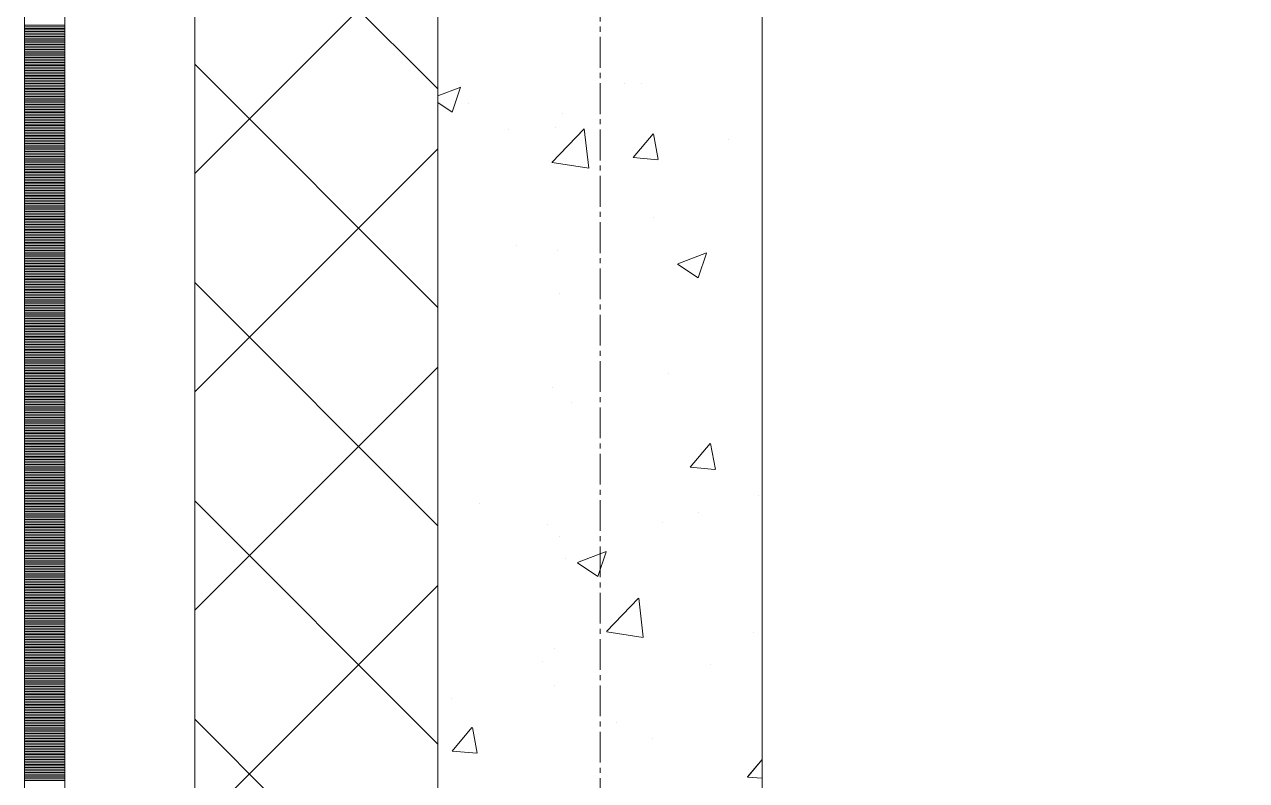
# Model space of a CAD drawing. Header units: millimetres. Extents: x 470010 to 1231400, y -134005 to 421770.
# Drawn here: x 672519 to 673272, y -15252 to -14786 of the extents above; entities that cross this region are included whole.
import ezdxf
from ezdxf.enums import TextEntityAlignment as Align

# ---------------------------------------------------------------- set-up
doc = ezdxf.new("R2010")
doc.units = ezdxf.units.MM
doc.linetypes.add('CENTER2', pattern=[28.575, 19.05, -3.175, 3.175, -3.175])
doc.linetypes.add('DASHED', pattern=[19.05, 12.7, -6.35])
doc.layers.get('Defpoints').update_dxf_attribs({"color": 140})
doc.layers.add('АР_Делит', color=120, linetype='Continuous', lineweight=0, plot=False)
for name, color, linetype, lineweight in [('АР_Стены ПЕНОблок', 52, 'Continuous', 20), ('АР_Тонкая', 254, 'Continuous', 5), ('АР_Утеплитель', 31, 'Continuous', 0), ('АР_Штриховка', 8, 'Continuous', 0)]:
    doc.layers.add(name, color=color, linetype=linetype, lineweight=lineweight)
doc.layers.add('РД_Оси_100', color=7, linetype='Continuous', lineweight=0, true_color=0x525252)
doc.styles.add('style1', font='ARIALN.TTF')

# ---------------------------------------------------------------- blocks, each defined once
blk = doc.blocks.new('СОШ_2200_АР_ОСИ_М100_28.05.24')
at = {"layer": 'АР_Делит', "color": 251, "linetype": 'DASHED', "true_color": 0x636466}
blk.add_lwpolyline([(-355, 13145), (-355, 100855), (37145, 100855), (37145, 129155), (72745, 129155), (72745, 135155), (114955, 135155), (114955, -355)], dxfattribs=at)
at = {"layer": 'РД_Оси_100', "color": 251, "linetype": 'CENTER2', "true_color": 0x636466}
blk.add_line((0, -6155), (0, 139938.679), dxfattribs=at)
blk = doc.blocks.new('A$C9108343f')
at = {"layer": 'АР_Стены ПЕНОблок', "color": 18, "linetype": 'Continuous', "lineweight": 20, "true_color": 0x000000}
for p, q in [((7054.96, 97555), (7054.96, 21355)), ((7254.96, 21355), (7254.96, 97555))]:
    blk.add_line(p, q, dxfattribs=at)
at = {"layer": 'АР_Тонкая', "color": 18, "linetype": 'Continuous', "lineweight": 5, "true_color": 0x000000}
for p, q in [((6799.96, 97555), (6799.96, 21355)), ((6824.96, 97555), (6824.96, 21355)), ((6824.96, 21355), (6824.96, 97555)), ((6904.96, 21355), (6904.96, 97555))]:
    blk.add_line(p, q, dxfattribs=at)
at = {"layer": 'АР_Утеплитель', "color": 18, "linetype": 'Continuous', "lineweight": 0, "true_color": 0x000000}
for p, q in [((6904.96, 97555), (6904.96, 21355)), ((7054.96, 21355), (7054.96, 97555))]:
    blk.add_line(p, q, dxfattribs=at)
at = {"layer": 'АР_Штриховка', "color": 18, "linetype": 'Continuous', "lineweight": 0, "true_color": 0x000000}
for p, q in [((7054.96, 85540.36), (6904.96, 85690.36)), ((6904.96, 85488.22), (7054.96, 85638.22)), ((6799.96, 85579.75), (6824.96, 85579.75)), ((6799.96, 85578.75), (6824.96, 85578.75)), ((6799.96, 85577.75), (6824.96, 85577.75)), ((6799.96, 85576.75), (6824.96, 85576.75)), ((6799.96, 85575.75), (6824.96, 85575.75)), ((6799.96, 85574.75), (6824.96, 85574.75)), ((6799.96, 85573.75), (6824.96, 85573.75)), ((6799.96, 85572.75), (6824.96, 85572.75)), ((6799.96, 85571.75), (6824.96, 85571.75)), ((6799.96, 85570.75), (6824.96, 85570.75)), ((6799.96, 85569.75), (6824.96, 85569.75)), ((6799.96, 85568.75), (6824.96, 85568.75)), ((6799.96, 85567.75), (6824.96, 85567.75)), ((6799.96, 85566.75), (6824.96, 85566.75)), ((6799.96, 85565.75), (6824.96, 85565.75)), ((6799.96, 85564.75), (6824.96, 85564.75)), ((6799.96, 85563.75), (6824.96, 85563.75)), ((6799.96, 85562.75), (6824.96, 85562.75)), ((6799.96, 85561.75), (6824.96, 85561.75)), ((6799.96, 85560.75), (6824.96, 85560.75)), ((6799.96, 85559.75), (6824.96, 85559.75)), ((6799.96, 85558.75), (6824.96, 85558.75)), ((6799.96, 85557.75), (6824.96, 85557.75)), ((6799.96, 85556.75), (6824.96, 85556.75)), ((6799.96, 85555.75), (6824.96, 85555.75)), ((7054.96, 85405.65), (6904.96, 85555.65)), ((6799.96, 85554.75), (6824.96, 85554.75)), ((6799.96, 85553.75), (6824.96, 85553.75)), ((6799.96, 85552.75), (6824.96, 85552.75)), ((6799.96, 85551.75), (6824.96, 85551.75)), ((6799.96, 85550.75), (6824.96, 85550.75)), ((6799.96, 85549.75), (6824.96, 85549.75)), ((6799.96, 85548.75), (6824.96, 85548.75)), ((6799.96, 85547.75), (6824.96, 85547.75)), ((6799.96, 85546.75), (6824.96, 85546.75)), ((6799.96, 85545.75), (6824.96, 85545.75)), ((6799.96, 85544.75), (6824.96, 85544.75)), ((6799.96, 85543.75), (6824.96, 85543.75)), ((6799.96, 85542.75), (6824.96, 85542.75)), ((6799.96, 85541.75), (6824.96, 85541.75)), ((6799.96, 85540.75), (6824.96, 85540.75)), ((7054.96, 85536.14), (7069.04, 85541.54)), ((7063.83, 85526.03), (7068.98, 85541.38)), ((7170.24, 85543.86), (7170.24, 85543.86)), ((7180.38, 85543.45), (7180.38, 85543.45)), ((6799.96, 85539.75), (6824.96, 85539.75)), ((6799.96, 85538.75), (6824.96, 85538.75)), ((6799.96, 85537.75), (6824.96, 85537.75)), ((6799.96, 85536.75), (6824.96, 85536.75)), ((6799.96, 85535.75), (6824.96, 85535.75)), ((6799.96, 85534.75), (6824.96, 85534.75)), ((6799.96, 85533.75), (6824.96, 85533.75)), ((6799.96, 85532.75), (6824.96, 85532.75)), ((6799.96, 85531.75), (6824.96, 85531.75)), ((6799.96, 85530.75), (6824.96, 85530.75)), ((6799.96, 85529.75), (6824.96, 85529.75)), ((6799.96, 85528.75), (6824.96, 85528.75)), ((6799.96, 85527.75), (6824.96, 85527.75)), ((6799.96, 85526.75), (6824.96, 85526.75)), ((6799.96, 85525.75), (6824.96, 85525.75)), ((7054.96, 85532.01), (7063.81, 85526.04)), ((7074.04, 85531.2), (7074.04, 85531.2)), ((7131.64, 85525.5), (7131.64, 85525.5)), ((6799.96, 85524.75), (6824.96, 85524.75)), ((6799.96, 85523.75), (6824.96, 85523.75)), ((6799.96, 85522.75), (6824.96, 85522.75)), ((6799.96, 85521.75), (6824.96, 85521.75)), ((6799.96, 85520.75), (6824.96, 85520.75)), ((6799.96, 85519.75), (6824.96, 85519.75)), ((6799.96, 85518.75), (6824.96, 85518.75)), ((6799.96, 85517.75), (6824.96, 85517.75)), ((6799.96, 85516.75), (6824.96, 85516.75)), ((6799.96, 85515.75), (6824.96, 85515.75)), ((6799.96, 85514.75), (6824.96, 85514.75)), ((6799.96, 85513.75), (6824.96, 85513.75)), ((6799.96, 85512.75), (6824.96, 85512.75)), ((6799.96, 85511.75), (6824.96, 85511.75)), ((6799.96, 85510.75), (6824.96, 85510.75)), ((7098.34, 85515.06), (7098.34, 85515.06)), ((7125.34, 85495.07), (7145.12, 85515.69)), ((7127.38, 85516.84), (7127.38, 85516.84)), ((7148.01, 85491.58), (7145.2, 85515.7)), ((7175.41, 85498.06), (7187.65, 85512.65)), ((7190.87, 85496.78), (7187.93, 85512.7)), ((6799.96, 85509.75), (6824.96, 85509.75)), ((6799.96, 85508.75), (6824.96, 85508.75)), ((6799.96, 85507.75), (6824.96, 85507.75)), ((6799.96, 85506.75), (6824.96, 85506.75)), ((6799.96, 85505.75), (6824.96, 85505.75)), ((6799.96, 85504.75), (6824.96, 85504.75)), ((6799.96, 85503.75), (6824.96, 85503.75)), ((6799.96, 85502.75), (6824.96, 85502.75)), ((6904.96, 85353.52), (7054.96, 85503.52)), ((7233.93, 85509.33), (7233.93, 85509.33)), ((6799.96, 85501.75), (6824.96, 85501.75)), ((6799.96, 85500.75), (6824.96, 85500.75)), ((6799.96, 85499.75), (6824.96, 85499.75)), ((6799.96, 85498.75), (6824.96, 85498.75)), ((6799.96, 85497.75), (6824.96, 85497.75)), ((6799.96, 85496.75), (6824.96, 85496.75)), ((6799.96, 85495.75), (6824.96, 85495.75)), ((7125.4, 85494.95), (7147.99, 85491.45)), ((7175.41, 85498.06), (7190.59, 85496.73)), ((6799.96, 85494.75), (6824.96, 85494.75)), ((6799.96, 85493.75), (6824.96, 85493.75)), ((6799.96, 85492.75), (6824.96, 85492.75)), ((6799.96, 85491.75), (6824.96, 85491.75)), ((6799.96, 85490.75), (6824.96, 85490.75)), ((6799.96, 85489.75), (6824.96, 85489.75)), ((6799.96, 85488.75), (6824.96, 85488.75)), ((6799.96, 85487.75), (6824.96, 85487.75)), ((6799.96, 85486.75), (6824.96, 85486.75)), ((6799.96, 85485.75), (6824.96, 85485.75)), ((6799.96, 85484.75), (6824.96, 85484.75)), ((6799.96, 85483.75), (6824.96, 85483.75)), ((6799.96, 85482.75), (6824.96, 85482.75)), ((6799.96, 85481.75), (6824.96, 85481.75)), ((6799.96, 85480.75), (6824.96, 85480.75)), ((6799.96, 85479.75), (6824.96, 85479.75)), ((6799.96, 85478.75), (6824.96, 85478.75)), ((6799.96, 85477.75), (6824.96, 85477.75)), ((6799.96, 85476.75), (6824.96, 85476.75)), ((6799.96, 85475.75), (6824.96, 85475.75)), ((6799.96, 85474.75), (6824.96, 85474.75)), ((6799.96, 85473.75), (6824.96, 85473.75)), ((6799.96, 85472.75), (6824.96, 85472.75)), ((6799.96, 85471.75), (6824.96, 85471.75)), ((6799.96, 85470.75), (6824.96, 85470.75)), ((6799.96, 85469.75), (6824.96, 85469.75)), ((6799.96, 85468.75), (6824.96, 85468.75)), ((6799.96, 85467.75), (6824.96, 85467.75)), ((6799.96, 85466.75), (6824.96, 85466.75)), ((6799.96, 85465.75), (6824.96, 85465.75)), ((6799.96, 85464.75), (6824.96, 85464.75)), ((6799.96, 85463.75), (6824.96, 85463.75)), ((6799.96, 85462.75), (6824.96, 85462.75)), ((6799.96, 85461.75), (6824.96, 85461.75)), ((6799.96, 85460.75), (6824.96, 85460.75)), ((6799.96, 85459.75), (6824.96, 85459.75)), ((6799.96, 85458.75), (6824.96, 85458.75)), ((6799.96, 85457.75), (6824.96, 85457.75)), ((7188.24, 85461.07), (7188.24, 85461.07)), ((6799.96, 85456.75), (6824.96, 85456.75)), ((6799.96, 85455.75), (6824.96, 85455.75)), ((6799.96, 85454.75), (6824.96, 85454.75)), ((6799.96, 85453.75), (6824.96, 85453.75)), ((6799.96, 85452.75), (6824.96, 85452.75)), ((6799.96, 85451.75), (6824.96, 85451.75)), ((6799.96, 85450.75), (6824.96, 85450.75)), ((6799.96, 85449.75), (6824.96, 85449.75)), ((6799.96, 85448.75), (6824.96, 85448.75)), ((6799.96, 85447.75), (6824.96, 85447.75)), ((6799.96, 85446.75), (6824.96, 85446.75)), ((6799.96, 85445.75), (6824.96, 85445.75)), ((6799.96, 85444.75), (6824.96, 85444.75)), ((6799.96, 85443.75), (6824.96, 85443.75)), ((6799.96, 85442.75), (6824.96, 85442.75)), ((7103.42, 85443.68), (7103.42, 85443.68)), ((6799.96, 85441.75), (6824.96, 85441.75)), ((6799.96, 85440.75), (6824.96, 85440.75)), ((6799.96, 85439.75), (6824.96, 85439.75)), ((6799.96, 85438.75), (6824.96, 85438.75)), ((6799.96, 85437.75), (6824.96, 85437.75)), ((6799.96, 85436.75), (6824.96, 85436.75)), ((6799.96, 85435.75), (6824.96, 85435.75)), ((6799.96, 85434.75), (6824.96, 85434.75)), ((7128.55, 85440.94), (7128.55, 85440.94)), ((7202.87, 85432.45), (7220.65, 85439.28)), ((7215.45, 85423.77), (7220.6, 85439.11)), ((6799.96, 85433.75), (6824.96, 85433.75)), ((6799.96, 85432.75), (6824.96, 85432.75)), ((6799.96, 85431.75), (6824.96, 85431.75)), ((6799.96, 85430.75), (6824.96, 85430.75)), ((6799.96, 85429.75), (6824.96, 85429.75)), ((6799.96, 85428.75), (6824.96, 85428.75)), ((6799.96, 85427.75), (6824.96, 85427.75)), ((7202.79, 85432.29), (7215.43, 85423.77)), ((6799.96, 85426.75), (6824.96, 85426.75)), ((6799.96, 85425.75), (6824.96, 85425.75)), ((6799.96, 85424.75), (6824.96, 85424.75)), ((6799.96, 85423.75), (6824.96, 85423.75)), ((6799.96, 85422.75), (6824.96, 85422.75)), ((6799.96, 85421.75), (6824.96, 85421.75)), ((6799.96, 85420.75), (6824.96, 85420.75)), ((6799.96, 85419.75), (6824.96, 85419.75)), ((7054.96, 85270.95), (6904.96, 85420.95)), ((6799.96, 85418.75), (6824.96, 85418.75)), ((6799.96, 85417.75), (6824.96, 85417.75)), ((6799.96, 85416.75), (6824.96, 85416.75)), ((6799.96, 85415.75), (6824.96, 85415.75)), ((6799.96, 85414.75), (6824.96, 85414.75)), ((6799.96, 85413.75), (6824.96, 85413.75)), ((6799.96, 85412.75), (6824.96, 85412.75)), ((7129.84, 85414.34), (7129.84, 85414.34)), ((6799.96, 85411.75), (6824.96, 85411.75)), ((6799.96, 85410.75), (6824.96, 85410.75)), ((6799.96, 85409.75), (6824.96, 85409.75)), ((6799.96, 85408.75), (6824.96, 85408.75)), ((6799.96, 85407.75), (6824.96, 85407.75)), ((6799.96, 85406.75), (6824.96, 85406.75)), ((6799.96, 85405.75), (6824.96, 85405.75)), ((6799.96, 85404.75), (6824.96, 85404.75)), ((6799.96, 85403.75), (6824.96, 85403.75)), ((6799.96, 85402.75), (6824.96, 85402.75)), ((6799.96, 85401.75), (6824.96, 85401.75)), ((6799.96, 85400.75), (6824.96, 85400.75)), ((6799.96, 85399.75), (6824.96, 85399.75)), ((6799.96, 85398.75), (6824.96, 85398.75)), ((6799.96, 85397.75), (6824.96, 85397.75)), ((6799.96, 85396.75), (6824.96, 85396.75)), ((6799.96, 85395.75), (6824.96, 85395.75)), ((6799.96, 85394.75), (6824.96, 85394.75)), ((6799.96, 85393.75), (6824.96, 85393.75)), ((6799.96, 85392.75), (6824.96, 85392.75)), ((6799.96, 85391.75), (6824.96, 85391.75)), ((6799.96, 85390.75), (6824.96, 85390.75)), ((6799.96, 85389.75), (6824.96, 85389.75)), ((6799.96, 85388.75), (6824.96, 85388.75)), ((6799.96, 85387.75), (6824.96, 85387.75)), ((6799.96, 85386.75), (6824.96, 85386.75)), ((6799.96, 85385.75), (6824.96, 85385.75)), ((6799.96, 85384.75), (6824.96, 85384.75)), ((6799.96, 85383.75), (6824.96, 85383.75)), ((6799.96, 85382.75), (6824.96, 85382.75)), ((6799.96, 85381.75), (6824.96, 85381.75)), ((6799.96, 85380.75), (6824.96, 85380.75)), ((6799.96, 85379.75), (6824.96, 85379.75)), ((6799.96, 85378.75), (6824.96, 85378.75)), ((6799.96, 85377.75), (6824.96, 85377.75)), ((6799.96, 85376.75), (6824.96, 85376.75)), ((6799.96, 85375.75), (6824.96, 85375.75)), ((6799.96, 85374.75), (6824.96, 85374.75)), ((6799.96, 85373.75), (6824.96, 85373.75)), ((6799.96, 85372.75), (6824.96, 85372.75)), ((6799.96, 85371.75), (6824.96, 85371.75)), ((6799.96, 85370.75), (6824.96, 85370.75)), ((6799.96, 85369.75), (6824.96, 85369.75)), ((6799.96, 85368.75), (6824.96, 85368.75)), ((6799.96, 85367.75), (6824.96, 85367.75)), ((6799.96, 85366.75), (6824.96, 85366.75)), ((6904.96, 85218.81), (7054.96, 85368.81)), ((6799.96, 85365.75), (6824.96, 85365.75)), ((6799.96, 85364.75), (6824.96, 85364.75)), ((6799.96, 85363.75), (6824.96, 85363.75)), ((6799.96, 85362.75), (6824.96, 85362.75)), ((6799.96, 85361.75), (6824.96, 85361.75)), ((6799.96, 85360.75), (6824.96, 85360.75)), ((6799.96, 85359.75), (6824.96, 85359.75)), ((7197.01, 85364.62), (7197.01, 85364.62)), ((6799.96, 85358.75), (6824.96, 85358.75)), ((6799.96, 85357.75), (6824.96, 85357.75)), ((6799.96, 85356.75), (6824.96, 85356.75)), ((6799.96, 85355.75), (6824.96, 85355.75)), ((6799.96, 85354.75), (6824.96, 85354.75)), ((6799.96, 85353.75), (6824.96, 85353.75)), ((6799.96, 85352.75), (6824.96, 85352.75)), ((6799.96, 85351.75), (6824.96, 85351.75)), ((7125.46, 85356.39), (7125.46, 85356.39)), ((6799.96, 85350.75), (6824.96, 85350.75)), ((6799.96, 85349.75), (6824.96, 85349.75)), ((6799.96, 85348.75), (6824.96, 85348.75)), ((6799.96, 85347.75), (6824.96, 85347.75)), ((6799.96, 85346.75), (6824.96, 85346.75)), ((6799.96, 85345.75), (6824.96, 85345.75)), ((6799.96, 85344.75), (6824.96, 85344.75)), ((7137.12, 85346.76), (7137.12, 85346.76)), ((6799.96, 85343.75), (6824.96, 85343.75)), ((6799.96, 85342.75), (6824.96, 85342.75)), ((6799.96, 85341.75), (6824.96, 85341.75)), ((6799.96, 85340.75), (6824.96, 85340.75)), ((6799.96, 85339.75), (6824.96, 85339.75)), ((6799.96, 85338.75), (6824.96, 85338.75)), ((6799.96, 85337.75), (6824.96, 85337.75)), ((6799.96, 85336.75), (6824.96, 85336.75)), ((6799.96, 85335.75), (6824.96, 85335.75)), ((6799.96, 85334.75), (6824.96, 85334.75)), ((6799.96, 85333.75), (6824.96, 85333.75)), ((6799.96, 85332.75), (6824.96, 85332.75)), ((6799.96, 85331.75), (6824.96, 85331.75)), ((6799.96, 85330.75), (6824.96, 85330.75)), ((6799.96, 85329.75), (6824.96, 85329.75)), ((6799.96, 85328.75), (6824.96, 85328.75)), ((6799.96, 85327.75), (6824.96, 85327.75)), ((6799.96, 85326.75), (6824.96, 85326.75)), ((6799.96, 85325.75), (6824.96, 85325.75)), ((6799.96, 85324.75), (6824.96, 85324.75)), ((6799.96, 85323.75), (6824.96, 85323.75)), ((6799.96, 85322.75), (6824.96, 85322.75)), ((6799.96, 85321.75), (6824.96, 85321.75)), ((7210.65, 85307), (7222.9, 85321.6)), ((7226.11, 85305.72), (7223.18, 85321.64)), ((6799.96, 85320.75), (6824.96, 85320.75)), ((6799.96, 85319.75), (6824.96, 85319.75)), ((6799.96, 85318.75), (6824.96, 85318.75)), ((6799.96, 85317.75), (6824.96, 85317.75)), ((6799.96, 85316.75), (6824.96, 85316.75)), ((6799.96, 85315.75), (6824.96, 85315.75)), ((6799.96, 85314.75), (6824.96, 85314.75)), ((6799.96, 85313.75), (6824.96, 85313.75)), ((6799.96, 85312.75), (6824.96, 85312.75)), ((6799.96, 85311.75), (6824.96, 85311.75)), ((6799.96, 85310.75), (6824.96, 85310.75)), ((6799.96, 85309.75), (6824.96, 85309.75)), ((6799.96, 85308.75), (6824.96, 85308.75)), ((6799.96, 85307.75), (6824.96, 85307.75)), ((6799.96, 85306.75), (6824.96, 85306.75)), ((7210.65, 85307), (7225.83, 85305.67)), ((6799.96, 85305.75), (6824.96, 85305.75)), ((6799.96, 85304.75), (6824.96, 85304.75)), ((6799.96, 85303.75), (6824.96, 85303.75)), ((6799.96, 85302.75), (6824.96, 85302.75)), ((6799.96, 85301.75), (6824.96, 85301.75)), ((6799.96, 85300.75), (6824.96, 85300.75)), ((6799.96, 85299.75), (6824.96, 85299.75)), ((6799.96, 85298.75), (6824.96, 85298.75)), ((6799.96, 85297.75), (6824.96, 85297.75)), ((6799.96, 85296.75), (6824.96, 85296.75)), ((6799.96, 85295.75), (6824.96, 85295.75)), ((6799.96, 85294.75), (6824.96, 85294.75)), ((6799.96, 85293.75), (6824.96, 85293.75)), ((6799.96, 85292.75), (6824.96, 85292.75)), ((6799.96, 85291.75), (6824.96, 85291.75)), ((6799.96, 85290.75), (6824.96, 85290.75)), ((6799.96, 85289.75), (6824.96, 85289.75)), ((6799.96, 85288.75), (6824.96, 85288.75)), ((6799.96, 85287.75), (6824.96, 85287.75)), ((6799.96, 85286.75), (6824.96, 85286.75)), ((6799.96, 85285.75), (6824.96, 85285.75)), ((6799.96, 85284.75), (6824.96, 85284.75)), ((7054.96, 85136.25), (6904.96, 85286.25)), ((7080.38, 85284.55), (7080.38, 85284.55)), ((7252.78, 85289.72), (7252.78, 85289.72)), ((6799.96, 85283.75), (6824.96, 85283.75)), ((6799.96, 85282.75), (6824.96, 85282.75)), ((6799.96, 85281.75), (6824.96, 85281.75)), ((6799.96, 85280.75), (6824.96, 85280.75)), ((6799.96, 85279.75), (6824.96, 85279.75)), ((6799.96, 85278.75), (6824.96, 85278.75)), ((6799.96, 85277.75), (6824.96, 85277.75)), ((6799.96, 85276.75), (6824.96, 85276.75)), ((7215.97, 85278.82), (7215.97, 85278.82)), ((6799.96, 85275.75), (6824.96, 85275.75)), ((6799.96, 85274.75), (6824.96, 85274.75)), ((6799.96, 85273.75), (6824.96, 85273.75)), ((6799.96, 85272.75), (6824.96, 85272.75)), ((6799.96, 85271.75), (6824.96, 85271.75)), ((6799.96, 85270.75), (6824.96, 85270.75)), ((6799.96, 85269.75), (6824.96, 85269.75)), ((6799.96, 85268.75), (6824.96, 85268.75)), ((7122.37, 85271.83), (7122.37, 85271.83)), ((7193.78, 85272.81), (7193.78, 85272.81)), ((6799.96, 85267.75), (6824.96, 85267.75)), ((6799.96, 85266.75), (6824.96, 85266.75)), ((6799.96, 85265.75), (6824.96, 85265.75)), ((6799.96, 85264.75), (6824.96, 85264.75)), ((6799.96, 85263.75), (6824.96, 85263.75)), ((6799.96, 85262.75), (6824.96, 85262.75)), ((6799.96, 85261.75), (6824.96, 85261.75)), ((7130.19, 85264.44), (7130.19, 85264.44)), ((6799.96, 85260.75), (6824.96, 85260.75)), ((6799.96, 85259.75), (6824.96, 85259.75)), ((6799.96, 85258.75), (6824.96, 85258.75)), ((6799.96, 85257.75), (6824.96, 85257.75)), ((6799.96, 85256.75), (6824.96, 85256.75)), ((6799.96, 85255.75), (6824.96, 85255.75)), ((6799.96, 85254.75), (6824.96, 85254.75)), ((6799.96, 85253.75), (6824.96, 85253.75)), ((7141.07, 85248.26), (7158.85, 85255.09)), ((7153.64, 85239.58), (7158.79, 85254.93)), ((6799.96, 85252.75), (6824.96, 85252.75)), ((6799.96, 85251.75), (6824.96, 85251.75)), ((6799.96, 85250.75), (6824.96, 85250.75)), ((6799.96, 85249.75), (6824.96, 85249.75)), ((6799.96, 85248.75), (6824.96, 85248.75)), ((6799.96, 85247.75), (6824.96, 85247.75)), ((6799.96, 85246.75), (6824.96, 85246.75)), ((7133.94, 85250.43), (7133.94, 85250.43)), ((7140.99, 85248.1), (7153.63, 85239.58)), ((6799.96, 85245.75), (6824.96, 85245.75)), ((6799.96, 85244.75), (6824.96, 85244.75)), ((6799.96, 85243.75), (6824.96, 85243.75)), ((6799.96, 85242.75), (6824.96, 85242.75)), ((6799.96, 85241.75), (6824.96, 85241.75)), ((6799.96, 85240.75), (6824.96, 85240.75)), ((6799.96, 85239.75), (6824.96, 85239.75)), ((6799.96, 85238.75), (6824.96, 85238.75)), ((6799.96, 85237.75), (6824.96, 85237.75)), ((6799.96, 85236.75), (6824.96, 85236.75)), ((6799.96, 85235.75), (6824.96, 85235.75)), ((6799.96, 85234.75), (6824.96, 85234.75)), ((6799.96, 85233.75), (6824.96, 85233.75)), ((6799.96, 85232.75), (6824.96, 85232.75)), ((6799.96, 85231.75), (6824.96, 85231.75)), ((6904.96, 85084.11), (7054.96, 85234.11)), ((6799.96, 85230.75), (6824.96, 85230.75)), ((6799.96, 85229.75), (6824.96, 85229.75)), ((6799.96, 85228.75), (6824.96, 85228.75)), ((6799.96, 85227.75), (6824.96, 85227.75)), ((6799.96, 85226.75), (6824.96, 85226.75)), ((6799.96, 85225.75), (6824.96, 85225.75)), ((6799.96, 85224.75), (6824.96, 85224.75)), ((6799.96, 85223.75), (6824.96, 85223.75)), ((7159.01, 85205.61), (7178.8, 85226.22)), ((7181.68, 85202.11), (7178.87, 85226.23)), ((6799.96, 85222.75), (6824.96, 85222.75)), ((6799.96, 85221.75), (6824.96, 85221.75)), ((6799.96, 85220.75), (6824.96, 85220.75)), ((6799.96, 85219.75), (6824.96, 85219.75)), ((6799.96, 85218.75), (6824.96, 85218.75)), ((6799.96, 85217.75), (6824.96, 85217.75)), ((6799.96, 85216.75), (6824.96, 85216.75)), ((6799.96, 85215.75), (6824.96, 85215.75)), ((6799.96, 85214.75), (6824.96, 85214.75)), ((6799.96, 85213.75), (6824.96, 85213.75)), ((6799.96, 85212.75), (6824.96, 85212.75)), ((6799.96, 85211.75), (6824.96, 85211.75)), ((6799.96, 85210.75), (6824.96, 85210.75)), ((6799.96, 85209.75), (6824.96, 85209.75)), ((6799.96, 85208.75), (6824.96, 85208.75)), ((6799.96, 85207.75), (6824.96, 85207.75)), ((6799.96, 85206.75), (6824.96, 85206.75)), ((6799.96, 85205.75), (6824.96, 85205.75)), ((6799.96, 85204.75), (6824.96, 85204.75)), ((6799.96, 85203.75), (6824.96, 85203.75)), ((6799.96, 85202.75), (6824.96, 85202.75)), ((6799.96, 85201.75), (6824.96, 85201.75)), ((7159.07, 85205.48), (7181.66, 85201.98)), ((7249.7, 85205.16), (7249.7, 85205.16)), ((6799.96, 85200.75), (6824.96, 85200.75)), ((6799.96, 85199.75), (6824.96, 85199.75)), ((6799.96, 85198.75), (6824.96, 85198.75)), ((6799.96, 85197.75), (6824.96, 85197.75)), ((6799.96, 85196.75), (6824.96, 85196.75)), ((6799.96, 85195.75), (6824.96, 85195.75)), ((6799.96, 85194.75), (6824.96, 85194.75)), ((6799.96, 85193.75), (6824.96, 85193.75)), ((7126.63, 85195.2), (7126.63, 85195.2)), ((6799.96, 85192.75), (6824.96, 85192.75)), ((6799.96, 85191.75), (6824.96, 85191.75)), ((6799.96, 85190.75), (6824.96, 85190.75)), ((6799.96, 85189.75), (6824.96, 85189.75)), ((6799.96, 85188.75), (6824.96, 85188.75)), ((6799.96, 85187.75), (6824.96, 85187.75)), ((6799.96, 85186.75), (6824.96, 85186.75)), ((7119.28, 85187.28), (7119.28, 85187.28)), ((6799.96, 85185.75), (6824.96, 85185.75)), ((6799.96, 85184.75), (6824.96, 85184.75)), ((6799.96, 85183.75), (6824.96, 85183.75)), ((6799.96, 85182.75), (6824.96, 85182.75)), ((6799.96, 85181.75), (6824.96, 85181.75)), ((6799.96, 85180.75), (6824.96, 85180.75)), ((6799.96, 85179.75), (6824.96, 85179.75)), ((6799.96, 85178.75), (6824.96, 85178.75)), ((7223.16, 85185.29), (7223.16, 85185.29)), ((6799.96, 85177.75), (6824.96, 85177.75)), ((6799.96, 85176.75), (6824.96, 85176.75)), ((6799.96, 85175.75), (6824.96, 85175.75)), ((6799.96, 85174.75), (6824.96, 85174.75)), ((6799.96, 85173.75), (6824.96, 85173.75)), ((6799.96, 85172.75), (6824.96, 85172.75)), ((6799.96, 85171.75), (6824.96, 85171.75)), ((6799.96, 85170.75), (6824.96, 85170.75)), ((7126.96, 85172.63), (7126.96, 85172.63)), ((6799.96, 85169.75), (6824.96, 85169.75)), ((6799.96, 85168.75), (6824.96, 85168.75)), ((6799.96, 85167.75), (6824.96, 85167.75)), ((6799.96, 85166.75), (6824.96, 85166.75)), ((6799.96, 85165.75), (6824.96, 85165.75)), ((6799.96, 85164.75), (6824.96, 85164.75)), ((6799.96, 85163.75), (6824.96, 85163.75)), ((7063.37, 85164.26), (7063.37, 85164.26)), ((6799.96, 85162.75), (6824.96, 85162.75)), ((6799.96, 85161.75), (6824.96, 85161.75)), ((6799.96, 85160.75), (6824.96, 85160.75)), ((6799.96, 85159.75), (6824.96, 85159.75)), ((6799.96, 85158.75), (6824.96, 85158.75)), ((6799.96, 85157.75), (6824.96, 85157.75)), ((6799.96, 85156.75), (6824.96, 85156.75)), ((6799.96, 85155.75), (6824.96, 85155.75)), ((6799.96, 85154.75), (6824.96, 85154.75)), ((6799.96, 85153.75), (6824.96, 85153.75)), ((6799.96, 85152.75), (6824.96, 85152.75)), ((6799.96, 85151.75), (6824.96, 85151.75)), ((6799.96, 85150.75), (6824.96, 85150.75)), ((6799.96, 85149.75), (6824.96, 85149.75)), ((6799.96, 85148.75), (6824.96, 85148.75)), ((7054.96, 85001.54), (6904.96, 85151.54)), ((7165.44, 85149.71), (7165.44, 85149.71)), ((6799.96, 85147.75), (6824.96, 85147.75)), ((6799.96, 85146.75), (6824.96, 85146.75)), ((6799.96, 85145.75), (6824.96, 85145.75)), ((6799.96, 85144.75), (6824.96, 85144.75)), ((6799.96, 85143.75), (6824.96, 85143.75)), ((6799.96, 85142.75), (6824.96, 85142.75)), ((6799.96, 85141.75), (6824.96, 85141.75)), ((6799.96, 85140.75), (6824.96, 85140.75)), ((7063.71, 85131.89), (7075.96, 85146.48)), ((7079.17, 85130.6), (7076.23, 85146.53)), ((6799.96, 85139.75), (6824.96, 85139.75)), ((6799.96, 85138.75), (6824.96, 85138.75)), ((6799.96, 85137.75), (6824.96, 85137.75)), ((6799.96, 85136.75), (6824.96, 85136.75)), ((6799.96, 85135.75), (6824.96, 85135.75)), ((6799.96, 85134.75), (6824.96, 85134.75)), ((6799.96, 85133.75), (6824.96, 85133.75)), ((7187.49, 85139.43), (7187.49, 85139.43)), ((6799.96, 85132.75), (6824.96, 85132.75)), ((6799.96, 85131.75), (6824.96, 85131.75)), ((6799.96, 85130.75), (6824.96, 85130.75)), ((6799.96, 85129.75), (6824.96, 85129.75)), ((6799.96, 85128.75), (6824.96, 85128.75)), ((6799.96, 85127.75), (6824.96, 85127.75)), ((6799.96, 85126.75), (6824.96, 85126.75)), ((6799.96, 85125.75), (6824.96, 85125.75)), ((7063.71, 85131.88), (7078.89, 85130.55)), ((7245.9, 85115.95), (7254.96, 85126.75)), ((6799.96, 85124.75), (6824.96, 85124.75)), ((6799.96, 85123.75), (6824.96, 85123.75)), ((6799.96, 85122.75), (6824.96, 85122.75)), ((6799.96, 85121.75), (6824.96, 85121.75)), ((6799.96, 85120.75), (6824.96, 85120.75)), ((6799.96, 85119.75), (6824.96, 85119.75)), ((6799.96, 85118.75), (6824.96, 85118.75)), ((7246.61, 85120.6), (7246.61, 85120.6)), ((6799.96, 85117.75), (6824.96, 85117.75)), ((6799.96, 85116.75), (6824.96, 85116.75)), ((6799.96, 85115.75), (6824.96, 85115.75)), ((6799.96, 85114.75), (6824.96, 85114.75)), ((7245.9, 85115.94), (7254.96, 85115.15))]:
    blk.add_line(p, q, dxfattribs=at)
at = {"layer": 'РД_Оси_100'}
blk.add_blockref('СОШ_2200_АР_ОСИ_М100_28.05.24', (7154.96, 6755), dxfattribs=at)
at = {"layer": 'Defpoints', "color": 18, "true_color": 0x000000, "style": 'style1'}
for p in [(143949.34, 316089.12), (143974.98, 281639.5), (143890.4, 273244.71), (143839.99, 264276.81), (143967.75, 254892.38), (12251.96, 104178.14), (12382.58, 96023.14)]:
    blk.add_attdef('АР-ПОМЕЩЕНИЕ:НАИМЕНОВАНИЕ', text='', height=100, dxfattribs=at).set_placement(p, align=Align.MIDDLE)
at = {"layer": 'Defpoints', "color": 18, "true_color": 0x000000, "style": 'style1', "flags": 8}
for p in [(143951.3, 279099.09), (143848.34, 269251.11), (143875.33, 260094.25), (144049.74, 250824.7), (163419.28, 238153.36), (155897.46, 237965.97), (183037.2, 237965.97), (143342.94, 237876.19)]:
    blk.add_attdef('АР-ПОМЕЩЕНИЕ:НАИМЕНОВАНИЕ', text='', height=100, dxfattribs=at).set_placement(p, align=Align.MIDDLE)

msp = doc.modelspace()

# ---------------------------------------------------------------- linework, layer by layer
at = {"layer": 'АР_Стены ПЕНОблок', "color": 18, "linetype": 'Continuous', "lineweight": 20, "true_color": 0x000000}
for p, q in [((672773.57, -2811.242), (672773.57, -79011.242)), ((672973.57, -79011.242), (672973.57, -2811.242))]:
    msp.add_line(p, q, dxfattribs=at)
at = {"layer": 'АР_Тонкая', "color": 18, "linetype": 'Continuous', "lineweight": 5, "true_color": 0x000000}
for p, q in [((672518.57, -2811.242), (672518.57, -79011.242)), ((672543.57, -2811.242), (672543.57, -79011.242)), ((672543.57, -79011.242), (672543.57, -2811.242)), ((672623.57, -79011.242), (672623.57, -2811.242))]:
    msp.add_line(p, q, dxfattribs=at)
at = {"layer": 'АР_Утеплитель', "color": 18, "linetype": 'Continuous', "lineweight": 0, "true_color": 0x000000}
for p, q in [((672623.57, -2811.242), (672623.57, -79011.242)), ((672773.57, -79011.242), (672773.57, -2811.242))]:
    msp.add_line(p, q, dxfattribs=at)
at = {"layer": 'АР_Штриховка', "color": 18, "linetype": 'Continuous', "lineweight": 0, "true_color": 0x000000}
for p, q in [((672773.57, -14825.884), (672623.57, -14675.884)), ((672623.57, -14878.021), (672773.57, -14728.021)), ((672518.57, -14786.492), (672543.57, -14786.492)), ((672518.57, -14787.492), (672543.57, -14787.492)), ((672518.57, -14788.492), (672543.57, -14788.492)), ((672518.57, -14789.492), (672543.57, -14789.492)), ((672518.57, -14790.492), (672543.57, -14790.492)), ((672518.57, -14791.492), (672543.57, -14791.492)), ((672518.57, -14792.492), (672543.57, -14792.492)), ((672518.57, -14793.492), (672543.57, -14793.492)), ((672518.57, -14794.492), (672543.57, -14794.492)), ((672518.57, -14795.492), (672543.57, -14795.492)), ((672518.57, -14796.492), (672543.57, -14796.492)), ((672518.57, -14797.492), (672543.57, -14797.492)), ((672518.57, -14798.492), (672543.57, -14798.492)), ((672518.57, -14799.492), (672543.57, -14799.492)), ((672518.57, -14800.492), (672543.57, -14800.492)), ((672518.57, -14801.492), (672543.57, -14801.492)), ((672518.57, -14802.492), (672543.57, -14802.492)), ((672518.57, -14803.492), (672543.57, -14803.492)), ((672518.57, -14804.492), (672543.57, -14804.492)), ((672518.57, -14805.492), (672543.57, -14805.492)), ((672518.57, -14806.492), (672543.57, -14806.492)), ((672518.57, -14807.492), (672543.57, -14807.492)), ((672518.57, -14808.492), (672543.57, -14808.492)), ((672518.57, -14809.492), (672543.57, -14809.492)), ((672518.57, -14810.492), (672543.57, -14810.492)), ((672518.57, -14811.492), (672543.57, -14811.492)), ((672773.57, -14960.587), (672623.57, -14810.587)), ((672518.57, -14812.492), (672543.57, -14812.492)), ((672518.57, -14813.492), (672543.57, -14813.492)), ((672518.57, -14814.492), (672543.57, -14814.492)), ((672518.57, -14815.492), (672543.57, -14815.492)), ((672518.57, -14816.492), (672543.57, -14816.492)), ((672518.57, -14817.492), (672543.57, -14817.492)), ((672518.57, -14818.492), (672543.57, -14818.492)), ((672518.57, -14819.492), (672543.57, -14819.492)), ((672518.57, -14820.492), (672543.57, -14820.492)), ((672518.57, -14821.492), (672543.57, -14821.492)), ((672518.57, -14822.492), (672543.57, -14822.492)), ((672518.57, -14823.492), (672543.57, -14823.492)), ((672518.57, -14824.492), (672543.57, -14824.492)), ((672518.57, -14825.492), (672543.57, -14825.492)), ((672518.57, -14826.492), (672543.57, -14826.492)), ((672773.57, -14830.102), (672787.65, -14824.697)), ((672782.443, -14840.212), (672787.593, -14824.863)), ((672518.57, -14827.492), (672543.57, -14827.492)), ((672518.57, -14828.492), (672543.57, -14828.492)), ((672518.57, -14829.492), (672543.57, -14829.492)), ((672518.57, -14830.492), (672543.57, -14830.492)), ((672518.57, -14831.492), (672543.57, -14831.492)), ((672518.57, -14832.492), (672543.57, -14832.492)), ((672518.57, -14833.492), (672543.57, -14833.492)), ((672518.57, -14834.492), (672543.57, -14834.492)), ((672773.57, -14834.232), (672782.427, -14840.206)), ((672518.57, -14835.492), (672543.57, -14835.492)), ((672518.57, -14836.492), (672543.57, -14836.492)), ((672518.57, -14837.492), (672543.57, -14837.492)), ((672518.57, -14838.492), (672543.57, -14838.492)), ((672518.57, -14839.492), (672543.57, -14839.492)), ((672518.57, -14840.492), (672543.57, -14840.492)), ((672518.57, -14841.492), (672543.57, -14841.492)), ((672518.57, -14842.492), (672543.57, -14842.492)), ((672518.57, -14843.492), (672543.57, -14843.492)), ((672518.57, -14844.492), (672543.57, -14844.492)), ((672518.57, -14845.492), (672543.57, -14845.492)), ((672518.57, -14846.492), (672543.57, -14846.492)), ((672518.57, -14847.492), (672543.57, -14847.492)), ((672518.57, -14848.492), (672543.57, -14848.492)), ((672518.57, -14849.492), (672543.57, -14849.492)), ((672518.57, -14850.492), (672543.57, -14850.492)), ((672518.57, -14851.492), (672543.57, -14851.492)), ((672518.57, -14852.492), (672543.57, -14852.492)), ((672518.57, -14853.492), (672543.57, -14853.492)), ((672518.57, -14854.492), (672543.57, -14854.492)), ((672518.57, -14855.492), (672543.57, -14855.492)), ((672518.57, -14856.492), (672543.57, -14856.492)), ((672843.95, -14871.168), (672863.734, -14850.549)), ((672866.619, -14874.662), (672863.812, -14850.54)), ((672894.021, -14868.182), (672906.266, -14853.589)), ((672909.482, -14869.463), (672906.545, -14853.542)), ((672518.57, -14857.492), (672543.57, -14857.492)), ((672518.57, -14858.492), (672543.57, -14858.492)), ((672518.57, -14859.492), (672543.57, -14859.492)), ((672518.57, -14860.492), (672543.57, -14860.492)), ((672518.57, -14861.492), (672543.57, -14861.492)), ((672518.57, -14862.492), (672543.57, -14862.492)), ((672518.57, -14863.492), (672543.57, -14863.492)), ((672518.57, -14864.492), (672543.57, -14864.492)), ((672623.57, -15012.724), (672773.57, -14862.724)), ((672518.57, -14865.492), (672543.57, -14865.492)), ((672518.57, -14866.492), (672543.57, -14866.492)), ((672518.57, -14867.492), (672543.57, -14867.492)), ((672518.57, -14868.492), (672543.57, -14868.492)), ((672518.57, -14869.492), (672543.57, -14869.492)), ((672518.57, -14870.492), (672543.57, -14870.492)), ((672518.57, -14871.492), (672543.57, -14871.492)), ((672844.008, -14871.291), (672866.598, -14874.795)), ((672894.021, -14868.186), (672909.203, -14869.515)), ((672518.57, -14872.492), (672543.57, -14872.492)), ((672518.57, -14873.492), (672543.57, -14873.492)), ((672518.57, -14874.492), (672543.57, -14874.492)), ((672518.57, -14875.492), (672543.57, -14875.492)), ((672518.57, -14876.492), (672543.57, -14876.492)), ((672518.57, -14877.492), (672543.57, -14877.492)), ((672518.57, -14878.492), (672543.57, -14878.492)), ((672518.57, -14879.492), (672543.57, -14879.492)), ((672518.57, -14880.492), (672543.57, -14880.492)), ((672518.57, -14881.492), (672543.57, -14881.492)), ((672518.57, -14882.492), (672543.57, -14882.492)), ((672518.57, -14883.492), (672543.57, -14883.492)), ((672518.57, -14884.492), (672543.57, -14884.492)), ((672518.57, -14885.492), (672543.57, -14885.492)), ((672518.57, -14886.492), (672543.57, -14886.492)), ((672518.57, -14887.492), (672543.57, -14887.492)), ((672518.57, -14888.492), (672543.57, -14888.492)), ((672518.57, -14889.492), (672543.57, -14889.492)), ((672518.57, -14890.492), (672543.57, -14890.492)), ((672518.57, -14891.492), (672543.57, -14891.492)), ((672518.57, -14892.492), (672543.57, -14892.492)), ((672518.57, -14893.492), (672543.57, -14893.492)), ((672518.57, -14894.492), (672543.57, -14894.492)), ((672518.57, -14895.492), (672543.57, -14895.492)), ((672518.57, -14896.492), (672543.57, -14896.492)), ((672518.57, -14897.492), (672543.57, -14897.492)), ((672518.57, -14898.492), (672543.57, -14898.492)), ((672518.57, -14899.492), (672543.57, -14899.492)), ((672518.57, -14900.492), (672543.57, -14900.492)), ((672518.57, -14901.492), (672543.57, -14901.492)), ((672518.57, -14902.492), (672543.57, -14902.492)), ((672518.57, -14903.492), (672543.57, -14903.492)), ((672518.57, -14904.492), (672543.57, -14904.492)), ((672518.57, -14905.492), (672543.57, -14905.492)), ((672518.57, -14906.492), (672543.57, -14906.492)), ((672518.57, -14907.492), (672543.57, -14907.492)), ((672518.57, -14908.492), (672543.57, -14908.492)), ((672518.57, -14909.492), (672543.57, -14909.492)), ((672518.57, -14910.492), (672543.57, -14910.492)), ((672518.57, -14911.492), (672543.57, -14911.492)), ((672518.57, -14912.492), (672543.57, -14912.492)), ((672518.57, -14913.492), (672543.57, -14913.492)), ((672518.57, -14914.492), (672543.57, -14914.492)), ((672518.57, -14915.492), (672543.57, -14915.492)), ((672518.57, -14916.492), (672543.57, -14916.492)), ((672518.57, -14917.492), (672543.57, -14917.492)), ((672518.57, -14918.492), (672543.57, -14918.492)), ((672518.57, -14919.492), (672543.57, -14919.492)), ((672518.57, -14920.492), (672543.57, -14920.492)), ((672518.57, -14921.492), (672543.57, -14921.492)), ((672518.57, -14922.492), (672543.57, -14922.492)), ((672518.57, -14923.492), (672543.57, -14923.492)), ((672518.57, -14924.492), (672543.57, -14924.492)), ((672518.57, -14925.492), (672543.57, -14925.492)), ((672518.57, -14926.492), (672543.57, -14926.492)), ((672518.57, -14927.492), (672543.57, -14927.492)), ((672518.57, -14928.492), (672543.57, -14928.492)), ((672518.57, -14929.492), (672543.57, -14929.492)), ((672518.57, -14930.492), (672543.57, -14930.492)), ((672518.57, -14931.492), (672543.57, -14931.492)), ((672518.57, -14932.492), (672543.57, -14932.492)), ((672921.48, -14933.789), (672939.264, -14926.963)), ((672934.057, -14942.477), (672939.207, -14927.128)), ((672518.57, -14933.492), (672543.57, -14933.492)), ((672518.57, -14934.492), (672543.57, -14934.492)), ((672518.57, -14935.492), (672543.57, -14935.492)), ((672518.57, -14936.492), (672543.57, -14936.492)), ((672518.57, -14937.492), (672543.57, -14937.492)), ((672518.57, -14938.492), (672543.57, -14938.492)), ((672518.57, -14939.492), (672543.57, -14939.492)), ((672921.407, -14933.949), (672934.042, -14942.472)), ((672518.57, -14940.492), (672543.57, -14940.492)), ((672518.57, -14941.492), (672543.57, -14941.492)), ((672518.57, -14942.492), (672543.57, -14942.492)), ((672518.57, -14943.492), (672543.57, -14943.492)), ((672518.57, -14944.492), (672543.57, -14944.492)), ((672518.57, -14945.492), (672543.57, -14945.492)), ((672518.57, -14946.492), (672543.57, -14946.492)), ((672518.57, -14947.492), (672543.57, -14947.492)), ((672773.57, -15095.291), (672623.57, -14945.291)), ((672518.57, -14948.492), (672543.57, -14948.492)), ((672518.57, -14949.492), (672543.57, -14949.492)), ((672518.57, -14950.492), (672543.57, -14950.492)), ((672518.57, -14951.492), (672543.57, -14951.492)), ((672518.57, -14952.492), (672543.57, -14952.492)), ((672518.57, -14953.492), (672543.57, -14953.492)), ((672518.57, -14954.492), (672543.57, -14954.492)), ((672518.57, -14955.492), (672543.57, -14955.492)), ((672518.57, -14956.492), (672543.57, -14956.492)), ((672518.57, -14957.492), (672543.57, -14957.492)), ((672518.57, -14958.492), (672543.57, -14958.492)), ((672518.57, -14959.492), (672543.57, -14959.492)), ((672518.57, -14960.492), (672543.57, -14960.492)), ((672518.57, -14961.492), (672543.57, -14961.492)), ((672518.57, -14962.492), (672543.57, -14962.492)), ((672518.57, -14963.492), (672543.57, -14963.492)), ((672518.57, -14964.492), (672543.57, -14964.492)), ((672518.57, -14965.492), (672543.57, -14965.492)), ((672518.57, -14966.492), (672543.57, -14966.492)), ((672518.57, -14967.492), (672543.57, -14967.492)), ((672518.57, -14968.492), (672543.57, -14968.492)), ((672518.57, -14969.492), (672543.57, -14969.492)), ((672518.57, -14970.492), (672543.57, -14970.492)), ((672518.57, -14971.492), (672543.57, -14971.492)), ((672518.57, -14972.492), (672543.57, -14972.492)), ((672518.57, -14973.492), (672543.57, -14973.492)), ((672518.57, -14974.492), (672543.57, -14974.492)), ((672518.57, -14975.492), (672543.57, -14975.492)), ((672518.57, -14976.492), (672543.57, -14976.492)), ((672518.57, -14977.492), (672543.57, -14977.492)), ((672518.57, -14978.492), (672543.57, -14978.492)), ((672518.57, -14979.492), (672543.57, -14979.492)), ((672518.57, -14980.492), (672543.57, -14980.492)), ((672518.57, -14981.492), (672543.57, -14981.492)), ((672518.57, -14982.492), (672543.57, -14982.492)), ((672518.57, -14983.492), (672543.57, -14983.492)), ((672518.57, -14984.492), (672543.57, -14984.492)), ((672518.57, -14985.492), (672543.57, -14985.492)), ((672518.57, -14986.492), (672543.57, -14986.492)), ((672518.57, -14987.492), (672543.57, -14987.492)), ((672518.57, -14988.492), (672543.57, -14988.492)), ((672518.57, -14989.492), (672543.57, -14989.492)), ((672518.57, -14990.492), (672543.57, -14990.492)), ((672518.57, -14991.492), (672543.57, -14991.492)), ((672518.57, -14992.492), (672543.57, -14992.492)), ((672518.57, -14993.492), (672543.57, -14993.492)), ((672518.57, -14994.492), (672543.57, -14994.492)), ((672518.57, -14995.492), (672543.57, -14995.492)), ((672518.57, -14996.492), (672543.57, -14996.492)), ((672518.57, -14997.492), (672543.57, -14997.492)), ((672518.57, -14998.492), (672543.57, -14998.492)), ((672518.57, -14999.492), (672543.57, -14999.492)), ((672623.57, -15147.428), (672773.57, -14997.428)), ((672518.57, -15000.492), (672543.57, -15000.492)), ((672518.57, -15001.492), (672543.57, -15001.492)), ((672518.57, -15002.492), (672543.57, -15002.492)), ((672518.57, -15003.492), (672543.57, -15003.492)), ((672518.57, -15004.492), (672543.57, -15004.492)), ((672518.57, -15005.492), (672543.57, -15005.492)), ((672518.57, -15006.492), (672543.57, -15006.492)), ((672518.57, -15007.492), (672543.57, -15007.492)), ((672518.57, -15008.492), (672543.57, -15008.492)), ((672518.57, -15009.492), (672543.57, -15009.492)), ((672518.57, -15010.492), (672543.57, -15010.492)), ((672518.57, -15011.492), (672543.57, -15011.492)), ((672518.57, -15012.492), (672543.57, -15012.492)), ((672518.57, -15013.492), (672543.57, -15013.492)), ((672518.57, -15014.492), (672543.57, -15014.492)), ((672518.57, -15015.492), (672543.57, -15015.492)), ((672518.57, -15016.492), (672543.57, -15016.492)), ((672518.57, -15017.492), (672543.57, -15017.492)), ((672518.57, -15018.492), (672543.57, -15018.492)), ((672518.57, -15019.492), (672543.57, -15019.492)), ((672518.57, -15020.492), (672543.57, -15020.492)), ((672518.57, -15021.492), (672543.57, -15021.492)), ((672518.57, -15022.492), (672543.57, -15022.492)), ((672518.57, -15023.492), (672543.57, -15023.492)), ((672518.57, -15024.492), (672543.57, -15024.492)), ((672518.57, -15025.492), (672543.57, -15025.492)), ((672518.57, -15026.492), (672543.57, -15026.492)), ((672518.57, -15027.492), (672543.57, -15027.492)), ((672518.57, -15028.492), (672543.57, -15028.492)), ((672518.57, -15029.492), (672543.57, -15029.492)), ((672518.57, -15030.492), (672543.57, -15030.492)), ((672518.57, -15031.492), (672543.57, -15031.492)), ((672518.57, -15032.492), (672543.57, -15032.492)), ((672518.57, -15033.492), (672543.57, -15033.492)), ((672518.57, -15034.492), (672543.57, -15034.492)), ((672518.57, -15035.492), (672543.57, -15035.492)), ((672518.57, -15036.492), (672543.57, -15036.492)), ((672518.57, -15037.492), (672543.57, -15037.492)), ((672518.57, -15038.492), (672543.57, -15038.492)), ((672518.57, -15039.492), (672543.57, -15039.492)), ((672518.57, -15040.492), (672543.57, -15040.492)), ((672518.57, -15041.492), (672543.57, -15041.492)), ((672518.57, -15042.492), (672543.57, -15042.492)), ((672518.57, -15043.492), (672543.57, -15043.492)), ((672518.57, -15044.492), (672543.57, -15044.492)), ((672518.57, -15045.492), (672543.57, -15045.492)), ((672929.265, -15059.239), (672941.51, -15044.646)), ((672944.725, -15060.52), (672941.788, -15044.599)), ((672518.57, -15046.492), (672543.57, -15046.492)), ((672518.57, -15047.492), (672543.57, -15047.492)), ((672518.57, -15048.492), (672543.57, -15048.492)), ((672518.57, -15049.492), (672543.57, -15049.492)), ((672518.57, -15050.492), (672543.57, -15050.492)), ((672518.57, -15051.492), (672543.57, -15051.492)), ((672518.57, -15052.492), (672543.57, -15052.492)), ((672518.57, -15053.492), (672543.57, -15053.492)), ((672518.57, -15054.492), (672543.57, -15054.492)), ((672518.57, -15055.492), (672543.57, -15055.492)), ((672518.57, -15056.492), (672543.57, -15056.492)), ((672518.57, -15057.492), (672543.57, -15057.492)), ((672518.57, -15058.492), (672543.57, -15058.492)), ((672518.57, -15059.492), (672543.57, -15059.492)), ((672518.57, -15060.492), (672543.57, -15060.492)), ((672929.264, -15059.243), (672944.446, -15060.572)), ((672518.57, -15061.492), (672543.57, -15061.492)), ((672518.57, -15062.492), (672543.57, -15062.492)), ((672518.57, -15063.492), (672543.57, -15063.492)), ((672518.57, -15064.492), (672543.57, -15064.492)), ((672518.57, -15065.492), (672543.57, -15065.492)), ((672518.57, -15066.492), (672543.57, -15066.492)), ((672518.57, -15067.492), (672543.57, -15067.492)), ((672518.57, -15068.492), (672543.57, -15068.492)), ((672518.57, -15069.492), (672543.57, -15069.492)), ((672518.57, -15070.492), (672543.57, -15070.492)), ((672518.57, -15071.492), (672543.57, -15071.492)), ((672518.57, -15072.492), (672543.57, -15072.492)), ((672518.57, -15073.492), (672543.57, -15073.492)), ((672518.57, -15074.492), (672543.57, -15074.492)), ((672518.57, -15075.492), (672543.57, -15075.492)), ((672518.57, -15076.492), (672543.57, -15076.492)), ((672518.57, -15077.492), (672543.57, -15077.492)), ((672518.57, -15078.492), (672543.57, -15078.492)), ((672518.57, -15079.492), (672543.57, -15079.492)), ((672518.57, -15080.492), (672543.57, -15080.492)), ((672518.57, -15081.492), (672543.57, -15081.492)), ((672518.57, -15082.492), (672543.57, -15082.492)), ((672773.57, -15229.995), (672623.57, -15079.995)), ((672518.57, -15083.492), (672543.57, -15083.492)), ((672518.57, -15084.492), (672543.57, -15084.492)), ((672518.57, -15085.492), (672543.57, -15085.492)), ((672518.57, -15086.492), (672543.57, -15086.492)), ((672518.57, -15087.492), (672543.57, -15087.492)), ((672518.57, -15088.492), (672543.57, -15088.492)), ((672518.57, -15089.492), (672543.57, -15089.492)), ((672518.57, -15090.492), (672543.57, -15090.492)), ((672518.57, -15091.492), (672543.57, -15091.492)), ((672518.57, -15092.492), (672543.57, -15092.492)), ((672518.57, -15093.492), (672543.57, -15093.492)), ((672518.57, -15094.492), (672543.57, -15094.492)), ((672518.57, -15095.492), (672543.57, -15095.492)), ((672518.57, -15096.492), (672543.57, -15096.492)), ((672518.57, -15097.492), (672543.57, -15097.492)), ((672518.57, -15098.492), (672543.57, -15098.492)), ((672518.57, -15099.492), (672543.57, -15099.492)), ((672518.57, -15100.492), (672543.57, -15100.492)), ((672518.57, -15101.492), (672543.57, -15101.492)), ((672518.57, -15102.492), (672543.57, -15102.492)), ((672518.57, -15103.492), (672543.57, -15103.492)), ((672518.57, -15104.492), (672543.57, -15104.492)), ((672518.57, -15105.492), (672543.57, -15105.492)), ((672518.57, -15106.492), (672543.57, -15106.492)), ((672518.57, -15107.492), (672543.57, -15107.492)), ((672518.57, -15108.492), (672543.57, -15108.492)), ((672518.57, -15109.492), (672543.57, -15109.492)), ((672518.57, -15110.492), (672543.57, -15110.492)), ((672518.57, -15111.492), (672543.57, -15111.492)), ((672518.57, -15112.492), (672543.57, -15112.492)), ((672859.677, -15117.978), (672877.462, -15111.151)), ((672872.255, -15126.665), (672877.405, -15111.316)), ((672518.57, -15113.492), (672543.57, -15113.492)), ((672518.57, -15114.492), (672543.57, -15114.492)), ((672518.57, -15115.492), (672543.57, -15115.492)), ((672518.57, -15116.492), (672543.57, -15116.492)), ((672518.57, -15117.492), (672543.57, -15117.492)), ((672518.57, -15118.492), (672543.57, -15118.492)), ((672518.57, -15119.492), (672543.57, -15119.492)), ((672518.57, -15120.492), (672543.57, -15120.492)), ((672859.605, -15118.137), (672872.239, -15126.66)), ((672518.57, -15121.492), (672543.57, -15121.492)), ((672518.57, -15122.492), (672543.57, -15122.492)), ((672518.57, -15123.492), (672543.57, -15123.492)), ((672518.57, -15124.492), (672543.57, -15124.492)), ((672518.57, -15125.492), (672543.57, -15125.492)), ((672518.57, -15126.492), (672543.57, -15126.492)), ((672518.57, -15127.492), (672543.57, -15127.492)), ((672518.57, -15128.492), (672543.57, -15128.492)), ((672518.57, -15129.492), (672543.57, -15129.492)), ((672518.57, -15130.492), (672543.57, -15130.492)), ((672518.57, -15131.492), (672543.57, -15131.492)), ((672518.57, -15132.492), (672543.57, -15132.492)), ((672518.57, -15133.492), (672543.57, -15133.492)), ((672518.57, -15134.492), (672543.57, -15134.492)), ((672518.57, -15135.492), (672543.57, -15135.492)), ((672623.57, -15282.132), (672773.57, -15132.132)), ((672518.57, -15136.492), (672543.57, -15136.492)), ((672518.57, -15137.492), (672543.57, -15137.492)), ((672518.57, -15138.492), (672543.57, -15138.492)), ((672518.57, -15139.492), (672543.57, -15139.492)), ((672518.57, -15140.492), (672543.57, -15140.492)), ((672518.57, -15141.492), (672543.57, -15141.492)), ((672518.57, -15142.492), (672543.57, -15142.492)), ((672518.57, -15143.492), (672543.57, -15143.492)), ((672877.625, -15160.636), (672897.409, -15140.018)), ((672900.293, -15164.131), (672897.487, -15140.008)), ((672518.57, -15144.492), (672543.57, -15144.492)), ((672518.57, -15145.492), (672543.57, -15145.492)), ((672518.57, -15146.492), (672543.57, -15146.492)), ((672518.57, -15147.492), (672543.57, -15147.492)), ((672518.57, -15148.492), (672543.57, -15148.492)), ((672518.57, -15149.492), (672543.57, -15149.492)), ((672518.57, -15150.492), (672543.57, -15150.492)), ((672518.57, -15151.492), (672543.57, -15151.492)), ((672518.57, -15152.492), (672543.57, -15152.492)), ((672518.57, -15153.492), (672543.57, -15153.492)), ((672518.57, -15154.492), (672543.57, -15154.492)), ((672518.57, -15155.492), (672543.57, -15155.492)), ((672518.57, -15156.492), (672543.57, -15156.492)), ((672518.57, -15157.492), (672543.57, -15157.492)), ((672518.57, -15158.492), (672543.57, -15158.492)), ((672518.57, -15159.492), (672543.57, -15159.492)), ((672518.57, -15160.492), (672543.57, -15160.492)), ((672518.57, -15161.492), (672543.57, -15161.492)), ((672518.57, -15162.492), (672543.57, -15162.492)), ((672518.57, -15163.492), (672543.57, -15163.492)), ((672518.57, -15164.492), (672543.57, -15164.492)), ((672518.57, -15165.492), (672543.57, -15165.492)), ((672877.683, -15160.759), (672900.273, -15164.263)), ((672518.57, -15166.492), (672543.57, -15166.492)), ((672518.57, -15167.492), (672543.57, -15167.492)), ((672518.57, -15168.492), (672543.57, -15168.492)), ((672518.57, -15169.492), (672543.57, -15169.492)), ((672518.57, -15170.492), (672543.57, -15170.492)), ((672518.57, -15171.492), (672543.57, -15171.492)), ((672518.57, -15172.492), (672543.57, -15172.492)), ((672518.57, -15173.492), (672543.57, -15173.492)), ((672518.57, -15174.492), (672543.57, -15174.492)), ((672518.57, -15175.492), (672543.57, -15175.492)), ((672518.57, -15176.492), (672543.57, -15176.492)), ((672518.57, -15177.492), (672543.57, -15177.492)), ((672518.57, -15178.492), (672543.57, -15178.492)), ((672518.57, -15179.492), (672543.57, -15179.492)), ((672518.57, -15180.492), (672543.57, -15180.492)), ((672518.57, -15181.492), (672543.57, -15181.492)), ((672518.57, -15182.492), (672543.57, -15182.492)), ((672518.57, -15183.492), (672543.57, -15183.492)), ((672518.57, -15184.492), (672543.57, -15184.492)), ((672518.57, -15185.492), (672543.57, -15185.492)), ((672518.57, -15186.492), (672543.57, -15186.492)), ((672518.57, -15187.492), (672543.57, -15187.492)), ((672518.57, -15188.492), (672543.57, -15188.492)), ((672518.57, -15189.492), (672543.57, -15189.492)), ((672518.57, -15190.492), (672543.57, -15190.492)), ((672518.57, -15191.492), (672543.57, -15191.492)), ((672518.57, -15192.492), (672543.57, -15192.492)), ((672518.57, -15193.492), (672543.57, -15193.492)), ((672518.57, -15194.492), (672543.57, -15194.492)), ((672518.57, -15195.492), (672543.57, -15195.492)), ((672518.57, -15196.492), (672543.57, -15196.492)), ((672518.57, -15197.492), (672543.57, -15197.492)), ((672518.57, -15198.492), (672543.57, -15198.492)), ((672518.57, -15199.492), (672543.57, -15199.492)), ((672518.57, -15200.492), (672543.57, -15200.492)), ((672518.57, -15201.492), (672543.57, -15201.492)), ((672518.57, -15202.492), (672543.57, -15202.492)), ((672518.57, -15203.492), (672543.57, -15203.492)), ((672518.57, -15204.492), (672543.57, -15204.492)), ((672518.57, -15205.492), (672543.57, -15205.492)), ((672518.57, -15206.492), (672543.57, -15206.492)), ((672518.57, -15207.492), (672543.57, -15207.492)), ((672518.57, -15208.492), (672543.57, -15208.492)), ((672518.57, -15209.492), (672543.57, -15209.492)), ((672518.57, -15210.492), (672543.57, -15210.492)), ((672518.57, -15211.492), (672543.57, -15211.492)), ((672518.57, -15212.492), (672543.57, -15212.492)), ((672518.57, -15213.492), (672543.57, -15213.492)), ((672518.57, -15214.492), (672543.57, -15214.492)), ((672518.57, -15215.492), (672543.57, -15215.492)), ((672518.57, -15216.492), (672543.57, -15216.492)), ((672518.57, -15217.492), (672543.57, -15217.492)), ((672518.57, -15218.492), (672543.57, -15218.492)), ((672773.57, -15364.699), (672623.57, -15214.699)), ((672518.57, -15219.492), (672543.57, -15219.492)), ((672518.57, -15220.492), (672543.57, -15220.492)), ((672518.57, -15221.492), (672543.57, -15221.492)), ((672518.57, -15222.492), (672543.57, -15222.492)), ((672518.57, -15223.492), (672543.57, -15223.492)), ((672518.57, -15224.492), (672543.57, -15224.492)), ((672518.57, -15225.492), (672543.57, -15225.492)), ((672518.57, -15226.492), (672543.57, -15226.492)), ((672782.324, -15234.357), (672794.569, -15219.763)), ((672797.784, -15235.638), (672794.847, -15219.717)), ((672518.57, -15227.492), (672543.57, -15227.492)), ((672518.57, -15228.492), (672543.57, -15228.492)), ((672518.57, -15229.492), (672543.57, -15229.492)), ((672518.57, -15230.492), (672543.57, -15230.492)), ((672518.57, -15231.492), (672543.57, -15231.492)), ((672518.57, -15232.492), (672543.57, -15232.492)), ((672518.57, -15233.492), (672543.57, -15233.492)), ((672518.57, -15234.492), (672543.57, -15234.492)), ((672518.57, -15235.492), (672543.57, -15235.492)), ((672518.57, -15236.492), (672543.57, -15236.492)), ((672518.57, -15237.492), (672543.57, -15237.492)), ((672518.57, -15238.492), (672543.57, -15238.492)), ((672518.57, -15239.492), (672543.57, -15239.492)), ((672518.57, -15240.492), (672543.57, -15240.492)), ((672518.57, -15241.492), (672543.57, -15241.492)), ((672782.323, -15234.361), (672797.505, -15235.689)), ((672964.508, -15250.296), (672973.57, -15239.496)), ((672518.57, -15242.492), (672543.57, -15242.492)), ((672518.57, -15243.492), (672543.57, -15243.492)), ((672518.57, -15244.492), (672543.57, -15244.492)), ((672518.57, -15245.492), (672543.57, -15245.492)), ((672518.57, -15246.492), (672543.57, -15246.492)), ((672518.57, -15247.492), (672543.57, -15247.492)), ((672518.57, -15248.492), (672543.57, -15248.492)), ((672518.57, -15249.492), (672543.57, -15249.492)), ((672518.57, -15250.492), (672543.57, -15250.492)), ((672518.57, -15251.492), (672543.57, -15251.492)), ((672518.57, -15252.492), (672543.57, -15252.492)), ((672964.508, -15250.3), (672973.57, -15251.093))]:
    msp.add_line(p, q, dxfattribs=at)

# ---------------------------------------------------------------- block references
msp.add_blockref('A$C9108343f', (665718.612, -100366.242))
at = {"layer": 'РД_Оси_100'}
msp.add_blockref('СОШ_2200_АР_ОСИ_М100_28.05.24', (672873.57, -93611.242), dxfattribs=at)

doc.saveas('drawing.dxf')
